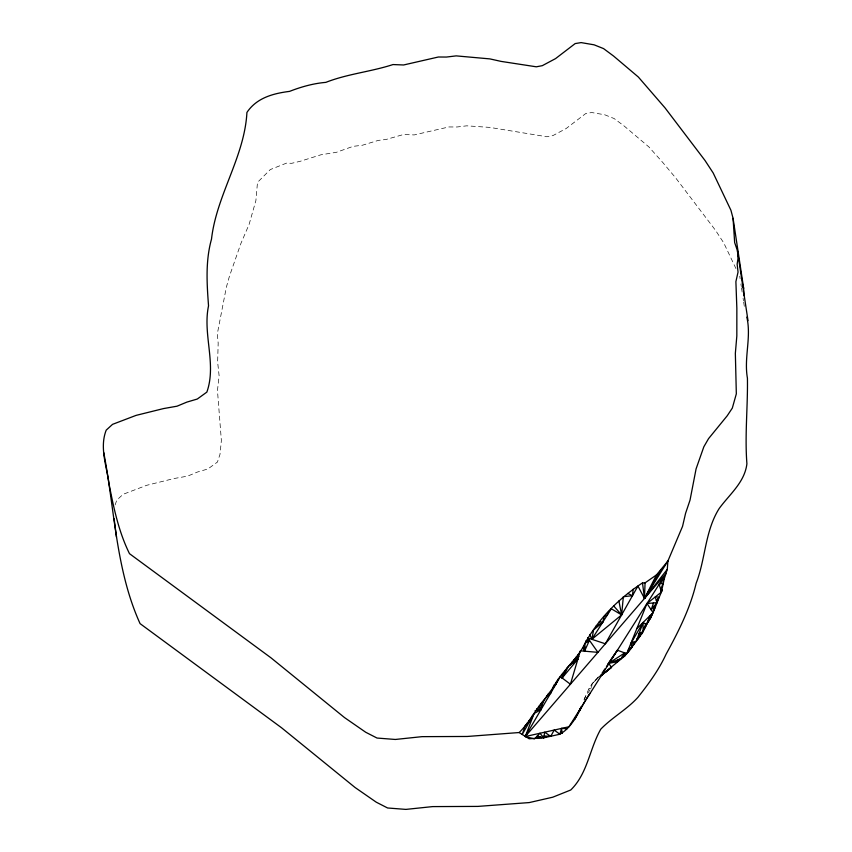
<?xml version="1.0" encoding="UTF-8"?>
<svg xmlns="http://www.w3.org/2000/svg" width="852" height="852" viewBox="0 0 852 852"><rect width="100%" height="100%" fill="white"/><g stroke="black" fill="none" stroke-linecap="round" stroke-linejoin="round"><path stroke-width="0.64" stroke-dasharray="4.26 3.19" d="M584.025 699.918L585.367 696.712L591.437 687.894L592.172 683.741L597.06 678.916L593.599 681.664M584.206 699.322L588.775 689.066L592.172 683.741L600.543 674.401M115.116 504.927L116.799 500.092L123.135 494.298L146.65 485.32L174.064 478.526L187.61 476.13L197.483 472.029L207.867 468.973L217.441 462.061L219.997 454.318L221.371 440.537L217.462 390.482L219.113 375.753L217.633 362.057L218.176 343.09L217.292 333.973L226.344 287.294L229.358 276.517L240.796 243.736L249.146 224.268L255.898 200.529L257.496 182.381L270.286 169.569L286.474 163.137L291.693 163.307L300.138 161.316L320.906 154.798L336.412 152.306L353.079 146.363L362.366 145.245L378.288 140.399L386.116 139.462L403.571 134.499L414.189 134.925L448.94 126.948L457.013 126.991L466.758 125.83L489.751 127.395L546.888 136.757L552.884 135.617L566.133 128.546L585.761 113.518L591.703 112.539L604.696 114.764L614.132 118.545L624.165 126.011L648.904 146.949L662.781 162.498L675.636 177.855L715.595 230.423L723.774 242.948L736.043 268.785M592.172 683.741L598.935 676.733M588.775 689.066L591.437 687.894M739.749 276.208L740.132 278.796M740.921 283.982L741.315 286.57M741.506 287.87L742.294 293.045M743.072 298.232L743.466 300.82M743.668 302.109L744.446 307.295"/><path stroke-width="1.28" d="M601.406 675.423L611.587 667.361L608.616 663.367L624.74 652.93L624.665 656.072L599.851 676.509L602.289 674.678M585.963 641.183L586.155 642.557L586.197 640.768L587.241 641.812L587.731 637.935L605.335 643.793L637.935 586.027L644.485 598.445L667.893 561.053L667.297 569.296L644.485 598.445L645.06 582.864L656.466 574.919L667.893 561.053L682.558 526.344L685.572 513.33L690.035 500.103L696.084 468.866L703.837 446.799L708.544 438.652L727.225 415.765L732.315 408.108L736.33 393.837L735.351 353.314L736.831 335.944L736.852 308.296L735.894 281.639L738.045 272.086L737.15 264.163L738.13 257.677L737.427 250.701L734.648 242.532L733.071 218.336L730.931 210.274L713.199 172.999L705.009 160.485L665.061 107.916L638.329 77.01L613.589 56.062L603.546 48.596L594.11 44.826L581.128 42.6L575.175 43.58L555.557 58.607L542.309 65.668L536.313 66.807L501.114 61.397L489.857 58.894L456.182 55.881L446.437 57.052L438.365 57.009L403.614 64.976L392.996 64.56C370.897 71.77 347.531 73.847 325.837 82.367C313.366 83.411 301.193 86.851 289.563 91.377C273.343 93.432 256.708 97.767 246.92 112.443C244.556 156.928 216.536 194.948 211.498 239.146C205.396 260.925 206.866 283.535 208.538 305.815C202.51 334.389 216.791 364.166 206.855 392.112L197.281 399.034L186.907 402.091L177.035 406.191L163.488 408.587L136.075 415.382L112.549 424.349L106.212 430.143C99.354 447.481 106.713 466.257 109.003 483.776C113.678 507.76 118.63 531.648 129.493 553.672L271 657.84L344.496 717.565L365.71 732.251L377.021 738.045L395.339 739.461L422.081 736.65L467.247 736.469L519.145 732.539C531.552 720.622 537.474 704.338 550.69 693.102C557.123 675.615 573.353 663.601 582.8 647.595C596.07 621.161 617.807 599.062 642.493 582.917L645.06 582.864M637.946 638.968L637.136 638.936L639.213 637.307L639.096 633.494L643.1 631.62L645.582 626.731L645.688 624.079L642.483 632.834L632.961 645.805M584.525 651.173L585.058 643.292L589.435 640.331L584.525 651.173L582.8 647.595L584.792 647.232L584.152 645.401M632.493 646.455L630.256 648.202L630.139 649.597L624.665 656.072L622.184 656.935M589.808 634.474L591.852 639.309L621.63 614.91L623.344 596.698L632.472 595.697L633.174 589.243M577.603 655.145L578.604 656.7L569.456 665.156L577.848 659.224L562.118 677.968L562.48 674.113M661.195 592.555L661.152 591.245M607.934 663.964L617.391 650.225L626.731 653.665L646.977 603.514L661.397 592.097L664.209 578.998L667.297 569.296M636.849 628.595L653.079 612.663L654.08 606.23L655.145 607.561L653.58 609.446L654.261 609.904L650.672 617.881L644.4 627.849L644.613 628.68M519.145 732.539L529.156 738.769L543.757 737.811L544.673 732.198L550.733 736.384L554.194 730.058L559.86 734.232C575.207 725.553 580.201 706.287 590.393 692.868M662.004 590.489L660.715 589.68L663.186 583.066L659.171 584.248L661.397 592.097M532.383 715.818L529.433 721.772L525.183 725.627L522.191 734.541L534.097 713.561L541.041 709.578L542.692 701.782M649.671 619.532L650.385 616.741L646.945 623.92M529.987 719.716L529.433 721.772L526.653 723.955L527.58 723.103M642.483 632.834L641.098 632.557L640.054 636.167L639.096 633.494L639.777 636.593M567.091 728.737L561.564 728.407L559.86 734.232L543.757 737.811L537.229 736.075L537.804 738.418L540.498 736.948L541.084 737.938M580.734 707.703L581.139 706.659M648.01 622.226L650.087 615.602L650.672 617.881L651.588 614.132L651.897 615.41M627.232 653.122L627.977 652.227L627.604 651.482L628.542 651.546L628.488 649.299L632.024 647.105L633.622 642.206L634.09 644.25M653.505 602.939L651.184 609.819L656.988 602.641L655.231 596.975L659.267 597.114L661.067 592.854M661.674 591.405L660.715 589.68L662.185 589.754M528.762 721.367L529.103 720.909L529.433 721.772L530.53 718.992M535.067 710.728L541.041 709.578C542.543 697.053 553.789 690.056 558.252 679.097M648.873 620.916L650.385 616.741M552.586 687.585L555.515 684.87L556.644 681.824M628.542 651.546L629.319 649.448L629.458 650.449M654.261 609.904L659.267 597.114M529.103 720.909L528.645 722.134L528.868 721.527M580.276 708.779L580.478 708.246L574.631 719.589M543.757 737.811L539.944 733.252L534.523 738.897L525.237 736.554L534.097 713.561M645.582 626.731L650.087 615.602M661.525 591.778L661.653 591.458M580.51 708.108L579.573 710.462L580.5 708.257M608.765 611.417L607.039 615.442L604.292 616.23L602.79 622.13L593.578 629.979L591.852 639.309L611.299 608.765L621.63 614.91L618.882 600.958M577.848 659.224L568.401 666.36L562.118 677.968L565.164 670.929M620.118 659.054L618.137 659.799L617.189 661.748L608.616 663.367L621.055 658.702L624.74 652.93M562.118 677.968L567.347 667.563M642.493 582.917L644.485 598.445L656.466 574.919M526.983 723.827L527.388 723.06M667.425 561.905L667.893 561.053M644.485 598.445L660.95 569.945M632.024 647.105L630.831 643.516L643.079 622.482L646.583 624.633M525.237 736.554L665.859 573.694L568.934 726.756L525.237 736.554L560.339 676.637L570.414 684.231L580.35 650.811L597.944 652.355L587.731 637.935M602.034 673.229L604.963 668.841M606.422 666.658L617.391 650.225M628.488 649.299L630.139 649.597L631.715 647.584M659.214 597.252L656.37 600.628L657.957 600.053L657.787 598.945M607.689 670.279L605.335 672.153L606.07 671.408M602.492 674.443L606.571 671.057M659.171 584.248L664.209 578.998M603.812 673.378L602.673 674.347M572.011 662.206L578.604 656.7L576.08 657.222M611.044 667.766L607.071 670.716M574.046 659.736L578.604 656.7M604.803 672.484L605.857 671.823M595.942 626.284L602.79 622.13L599.275 621.726M637.136 638.936L638.51 638.244M630.831 643.516L636.423 640.906L643.079 622.482L643.1 631.62M550.69 693.102L548.166 694.05L547.687 696.191L546.686 695.977M656.988 602.641L646.977 603.514L653.079 612.663M554.151 684.816L555.515 684.87M550.733 736.384L544.055 735.947L546.207 737.449M536.962 708.566L541.041 709.578L540.796 704.072M627.604 651.482L628.371 651.716M627.775 593.439L632.472 595.697M617.86 661.088L618.999 660.257L618.137 659.799M613.823 606.102L621.63 614.91M538.879 706.372L541.041 709.578M630.256 648.202L630.618 649.043M746.821 317.136C751.581 337.232 743.785 357.648 747.428 378.235C747.886 406.798 744.701 435.234 746.906 463.776C744.701 482.402 729.482 494.32 719.131 508.591C704.945 531.179 705.594 558.869 696.148 583.279C690.226 608.275 678.458 631.662 666.136 654.091C658.873 669.853 648.681 683.805 637.924 697.319C626.997 709.439 612.226 717.331 600.777 729.163C589.499 748.887 587.742 773.435 570.744 789.996L552.735 797.206L529.273 802.573L477.823 806.407L432.656 806.599L405.914 809.4L387.596 807.984L376.286 802.201L355.071 787.504L281.575 727.789L140.069 623.621C115.787 570.094 114.722 509.411 103.72 452.487M641.098 632.557L641.599 634.026M742.422 283.673L743.647 288.285L743.849 295.655M733.071 218.336L743.647 288.285M737.427 250.701L748.003 320.64M116.479 537.069L114.115 518.761M561.564 728.407L562.192 733.444"/></g></svg>
